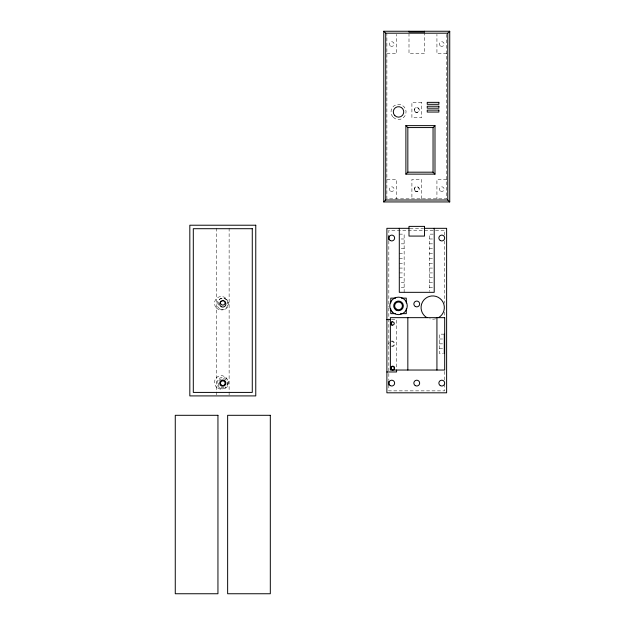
<?xml version="1.0" encoding="UTF-8"?>
<svg xmlns="http://www.w3.org/2000/svg" width="625" height="625" viewBox="0 0 625 625"><rect width="100%" height="100%" fill="white"/><g stroke="black" fill="none" stroke-linecap="round" stroke-linejoin="round"><path stroke-width="0.47" stroke-dasharray="3.12 2.34" d="M386.883 53.75L396.586 53.75L396.586 34.352M446.625 53.75L436.93 53.75L436.93 34.352M386.883 179.438L396.586 179.438L396.586 198.836M446.625 179.438L436.93 179.438L436.93 198.836M409.969 228.32L423.547 228.32M399.297 234.141L404.148 234.141L404.148 292.328M433.242 234.141L429.367 234.141L429.367 291.359M401.242 238.984L404.148 238.984M429.367 238.984L434.211 238.984M401.242 243.836L404.148 243.836M429.367 243.836L434.211 243.836M401.242 248.688L404.148 248.688M429.367 248.688L433.242 248.688M399.297 253.531L404.148 253.531M429.367 253.531L434.211 253.531M399.297 258.383L404.148 258.383M429.367 258.383L434.211 258.383M399.297 263.234L404.148 263.234M429.367 263.234L434.211 263.234M399.297 268.078L404.148 268.078M429.367 268.078L434.211 268.078M399.297 272.93L404.148 272.93M429.367 272.93L434.211 272.93M399.297 277.781L404.148 277.781M429.367 277.781L434.211 277.781M401.242 282.633L404.148 282.633M429.367 282.633L433.242 282.633M401.242 287.477L404.148 287.477M429.367 287.477L433.242 287.477M391.734 319.602L396.586 319.602L396.586 369.062M444.297 334.148L439.453 334.148L439.453 353.547L443.328 353.547M439.453 339L444.297 339M439.453 343.844L444.297 343.844M439.453 348.695L444.297 348.695M446.625 34.352L446.625 198.836L386.883 198.836L386.883 34.352M444.688 235.125L444.688 230.258L388.828 230.258L388.828 236.078M444.688 240.937L444.688 303.258M444.688 312.023L444.688 316.891M444.688 371.398L444.688 380.18M444.688 384.07L444.688 390.859L388.828 390.859L388.828 385.047M424.516 32.023L424.516 53.75L409 53.75L409 33.914M421.609 198.836L421.609 179.438L411.906 179.438L411.906 198.836M388.828 240.93L388.828 306.953M388.828 307.922L388.828 380.234M229.125 228.141L229.125 391.031M229.125 392L229.125 394.93M216.453 228.141L216.453 391.031M216.453 392L216.453 394.93M218.758 305.062A4.656 4.656 0 0 1 222.18 298.117A4.656 4.656 0 0 1 227.289 303.938M223.992 387.695A4.656 4.656 0 0 1 218.203 382.391A4.656 4.656 0 0 1 225.461 379.391A4.656 4.656 0 0 1 225.117 387.234M391.133 341.594A2.328 2.328 0 0 1 394.062 343.844A2.328 2.328 0 0 1 391.133 346.094M391.734 340.938A2.906 2.906 0 0 1 394.641 343.844A2.906 2.906 0 0 1 391.734 346.758M389.219 345.297A2.906 2.906 0 0 1 389.219 342.391M435.719 318.797A11.641 11.641 0 0 1 429.695 318.797M421.609 102.242L411.906 102.242L411.906 117.758L421.609 117.758L421.609 102.242M219.883 388.141A5.82 5.82 0 0 0 228.609 383.102A5.82 5.82 0 0 0 219.883 378.062A5.82 5.82 0 0 0 219.883 388.141M219.883 309.008A5.82 5.82 0 0 0 228.609 303.969A5.82 5.82 0 0 0 219.883 298.93A5.82 5.82 0 0 0 219.883 309.008M217.891 388.289A6.789 6.789 0 0 0 228.07 382.414A6.789 6.789 0 0 0 217.891 376.531A6.789 6.789 0 0 0 217.891 388.289M216.484 308.078A6.789 6.789 0 0 0 227.844 305.031A6.789 6.789 0 0 0 219.531 296.719A6.789 6.789 0 0 0 216.484 308.078M440.617 191.156A2.328 2.328 0 0 0 444.109 189.141A2.328 2.328 0 0 0 440.617 187.125A2.328 2.328 0 0 0 440.617 191.156M390.57 191.156A2.328 2.328 0 0 0 394.062 189.141A2.328 2.328 0 0 0 390.57 187.125A2.328 2.328 0 0 0 390.57 191.156M440.617 46.07A2.328 2.328 0 0 0 444.109 44.055A2.328 2.328 0 0 0 440.617 42.039A2.328 2.328 0 0 0 440.617 46.07M390.57 46.07A2.328 2.328 0 0 0 394.062 44.055A2.328 2.328 0 0 0 390.57 42.039A2.328 2.328 0 0 0 390.57 46.07M414.977 111.781A2.523 2.523 0 0 0 419.195 110.656A2.523 2.523 0 0 0 416.102 107.562A2.523 2.523 0 0 0 414.977 111.781M393.172 117.273A7.562 7.562 0 0 0 405.828 113.883A7.562 7.562 0 0 0 396.562 104.617A7.562 7.562 0 0 0 393.172 117.273M414.977 190.922A2.523 2.523 0 0 0 419.195 189.789A2.523 2.523 0 0 0 416.102 186.703A2.523 2.523 0 0 0 414.977 190.922M415.109 190.781A2.328 2.328 0 0 0 419.008 189.742A2.328 2.328 0 0 0 416.156 186.891A2.328 2.328 0 0 0 415.109 190.781M415.594 112.016A2.328 2.328 0 0 0 419.086 110A2.328 2.328 0 0 0 415.594 107.984A2.328 2.328 0 0 0 415.594 112.016"/><path stroke-width="0.94" d="M449.734 201.938L447.789 200L447.789 33.188L449.734 31.25L383.781 31.25L383.781 201.938L449.734 201.938L449.734 31.25M434.992 174.125L433.047 172.188L433.047 127.57L434.992 125.633L405.891 125.633L405.891 174.125L434.992 174.125L434.992 125.633M405.891 174.125L407.836 172.188L407.836 127.57L405.891 125.633M383.781 201.938L385.719 200L385.719 33.188L383.781 31.25M385.719 33.188L447.789 33.188M407.836 127.57L433.047 127.57M407.836 172.188L433.047 172.188M385.719 200L447.789 200M409.047 228.32L386.883 228.32L386.883 392.805L446.625 392.805L446.625 228.32L424.469 228.32M395.617 298.125L390.766 298.125L390.766 302.977M401.43 298.125L406.281 298.125L406.281 302.977M395.617 313.648L390.766 313.648L390.766 308.797M400.461 313.648L406.281 313.648L406.281 308.797M386.883 319.602L390.766 319.602M386.883 371.969L396.586 371.969L396.586 370.031M444.297 334.148L444.297 353.547M436.93 317.656L436.93 370.031M434.211 228.32L434.211 292.328L399.297 292.328L399.297 228.32M424.516 31.25L424.516 32.023L409 32.023L409 31.25M407.836 317.656L407.836 370.031M388.828 236.078L388.828 239.961M388.828 381.188L388.828 385.047M224.437 301.086A2.328 2.328 0 0 1 224.437 304.383A2.328 2.328 0 0 1 221.148 304.383A2.328 2.328 0 0 1 221.148 301.086M222.187 300.484A2.328 2.328 0 0 1 223.391 300.484M392.203 325.352A1.938 1.938 0 0 1 392.203 321.602M394.578 368.594A1.938 1.938 0 0 1 391.734 369.773M391.023 369.062A1.938 1.938 0 0 1 391.023 367.125M391.734 366.414A1.938 1.938 0 0 1 394.578 367.586M426.891 317.641A11.641 11.641 0 0 1 423.797 300.078A11.641 11.641 0 0 1 441.625 300.078A11.641 11.641 0 0 1 438.531 317.641M438.867 102.359L427.234 102.359L427.234 104.297L438.867 104.297L438.867 102.359M438.867 106.234L427.234 106.234L427.234 108.18L438.867 108.18L438.867 106.234M438.867 110.117L427.234 110.117L427.234 112.055L438.867 112.055L438.867 110.117M255.766 225.219L189.82 225.219L189.82 395.906L255.766 395.906L255.766 225.219M424.516 226.383L409 226.383L409 236.078L424.516 236.078L424.516 226.383M252.273 228.703L193.305 228.703L193.305 392.414L252.273 392.414L252.273 228.703M444.688 317.656L390.375 317.656L390.375 370.031L444.688 370.031L444.688 317.656M217.945 415.305L175.266 415.305L175.266 593.75L217.945 593.75L217.945 415.305M270.312 415.305L227.641 415.305L227.641 593.75L270.312 593.75L270.312 415.305M221.242 385.789A3.102 3.102 0 0 0 225.891 383.102A3.102 3.102 0 0 0 221.242 380.414A3.102 3.102 0 0 0 221.242 385.789M221.242 306.656A3.102 3.102 0 0 0 225.898 303.969A3.102 3.102 0 0 0 221.242 301.273A3.102 3.102 0 0 0 221.242 306.656M221.625 385.219A2.328 2.328 0 0 0 225.117 383.203A2.328 2.328 0 0 0 221.625 381.188A2.328 2.328 0 0 0 221.625 385.219M391.609 324.578A1.555 1.555 0 0 0 394.203 323.883A1.555 1.555 0 0 0 392.305 321.977A1.555 1.555 0 0 0 391.609 324.578M391.609 369.188A1.555 1.555 0 0 0 394.203 368.492A1.555 1.555 0 0 0 392.305 366.594A1.555 1.555 0 0 0 391.609 369.188M394.82 115.625A5.234 5.234 0 0 0 403.586 113.273A5.234 5.234 0 0 0 397.172 106.859A5.234 5.234 0 0 0 394.82 115.625M392.352 312.062A8.727 8.727 0 0 0 406.953 308.148A8.727 8.727 0 0 0 396.266 297.453A8.727 8.727 0 0 0 392.352 312.062M396.102 310.086A4.852 4.852 0 0 0 403.375 305.883A4.852 4.852 0 0 0 396.102 301.688A4.852 4.852 0 0 0 396.102 310.086M396.586 309.25A3.883 3.883 0 0 0 402.406 305.883A3.883 3.883 0 0 0 396.586 302.523A3.883 3.883 0 0 0 396.586 309.25M390.281 240.539A2.906 2.906 0 0 0 394.641 238.016A2.906 2.906 0 0 0 390.281 235.5A2.906 2.906 0 0 0 390.281 240.539M390.281 385.625A2.906 2.906 0 0 0 394.641 383.102A2.906 2.906 0 0 0 390.281 380.586A2.906 2.906 0 0 0 390.281 385.625M440.32 240.539A2.906 2.906 0 0 0 444.688 238.016A2.906 2.906 0 0 0 440.32 235.5A2.906 2.906 0 0 0 440.32 240.539M440.32 385.625A2.906 2.906 0 0 0 444.688 383.102A2.906 2.906 0 0 0 440.32 380.586A2.906 2.906 0 0 0 440.32 385.625M415.305 385.625A2.906 2.906 0 0 0 419.664 383.102A2.906 2.906 0 0 0 415.305 380.586A2.906 2.906 0 0 0 415.305 385.625M415.305 306.484A2.906 2.906 0 0 0 419.664 303.969A2.906 2.906 0 0 0 415.305 301.445A2.906 2.906 0 0 0 415.305 306.484"/></g></svg>
